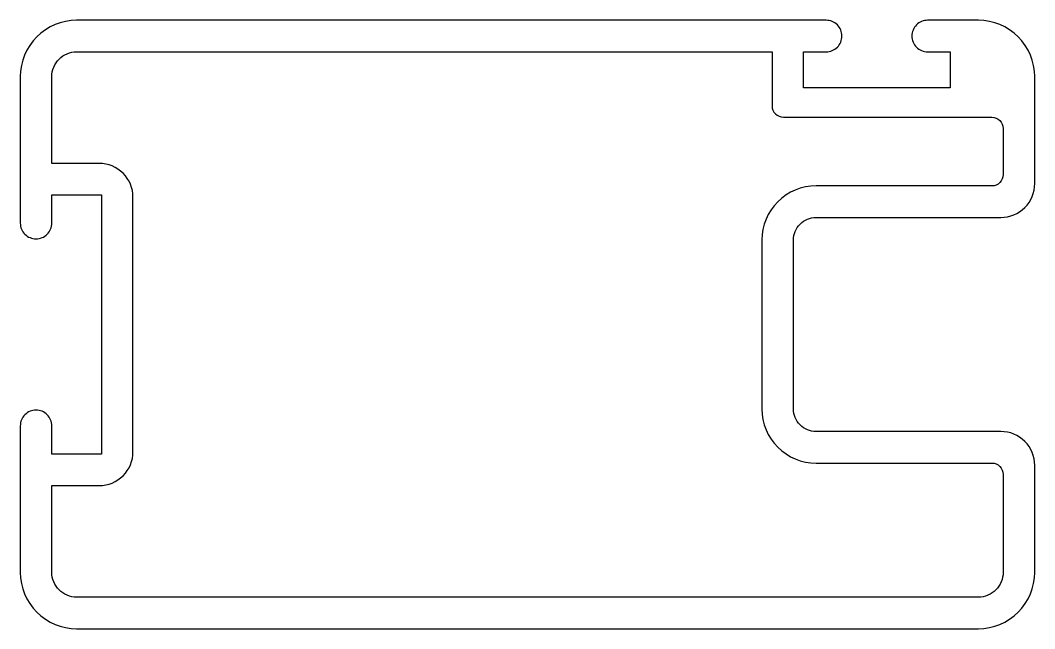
# Model space of a CAD drawing. Extents: x 712.2 to 757.2, y 509.6 to 536.6.
import ezdxf

# ---------------------------------------------------------------- set-up
doc = ezdxf.new("R2010")
doc.units = 0
doc.layers.get('0').update_dxf_attribs({"linetype": 'CONTINUOUS'})

msp = doc.modelspace()

# ---------------------------------------------------------------- linework, layer by layer
for points in [[(747.482, 518.303, -0.414214), (746.482, 519.303), (746.482, 526.803, -0.414214), (747.482, 527.803), (755.682, 527.803, 0.414214), (757.182, 529.303), (757.182, 534.053, 0.414214), (754.682, 536.553), (752.432, 536.553, 0.414214), (751.732, 535.853, 0.414214), (752.432, 535.153), (753.432, 535.153), (753.432, 533.553), (746.932, 533.553), (746.932, 535.153), (747.932, 535.153, 0.414214), (748.632, 535.853, 0.414214), (747.932, 536.553), (714.682, 536.553, 0.414214), (712.182, 534.053), (712.182, 527.553, 0.414214), (712.882, 526.853, 0.414214), (713.582, 527.553), (713.582, 528.803), (715.782, 528.803), (715.782, 517.303), (713.582, 517.303), (713.582, 518.553, 0.414214), (712.882, 519.253), (712.882, 519.253, 0.414214), (712.182, 518.553), (712.182, 512.053, 0.414214), (714.682, 509.553), (754.682, 509.553, 0.414214), (757.182, 512.053), (757.182, 516.803, 0.414214), (755.682, 518.303)], [(715.682, 530.203), (713.582, 530.203), (713.582, 534.053, -0.414214), (714.682, 535.153), (745.532, 535.153), (745.532, 532.753, 0.414214), (746.032, 532.253), (755.282, 532.253, -0.414214), (755.782, 531.753), (755.782, 529.703, -0.414214), (755.282, 529.203), (747.482, 529.203, 0.414214), (745.082, 526.803), (745.082, 519.303, 0.414214), (747.482, 516.903), (755.282, 516.903, -0.414214), (755.782, 516.403), (755.782, 512.053, -0.414214), (754.682, 510.953), (714.682, 510.953, -0.414214), (713.582, 512.053), (713.582, 515.903), (715.682, 515.903, 0.414214), (717.182, 517.403), (717.182, 528.703, 0.414214)]]:
    msp.add_lwpolyline(points, format="xyb", close=True)

doc.saveas('drawing.dxf')
